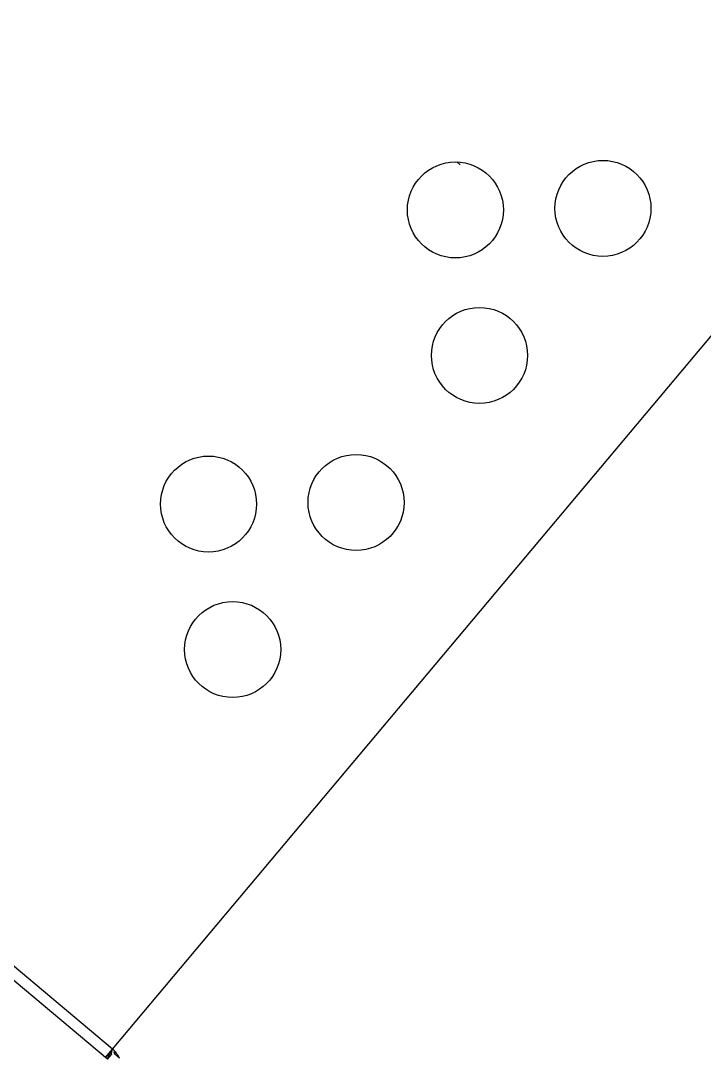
# Model space of a CAD drawing. Header units: metres. Extents: x 822482 to 822767, y 9662202 to 9662512.
# Drawn here: x 822691.7282 to 822691.8806, y 9662402.3078 to 9662402.5396 of the extents above; entities that cross this region are included whole.
import ezdxf

# ---------------------------------------------------------------- set-up
doc = ezdxf.new("R2010")
doc.units = ezdxf.units.M
doc.layers.add('ARQ_NE_EQUIPAMENTOS', color=7, linetype='Continuous')

# ---------------------------------------------------------------- blocks, each defined once
blk = doc.blocks.new('20006_ARQ_1400_3PV$0$QMO-019')
at = {"color": 0, "linetype": 'Continuous'}
for p, q in [((-0.002527098598773841, -0.3247021087362142), (-0.002527098598773841, -5.551115123125783e-17)), ((0, -5.551115123125783e-17), (0, -0.3240647069180521)), ((0.2009261239352679, -0.2556914533850081), (0.2009261239352679, -0.2567233792820892)), ((0.2994079120082139, -0.3240647069180521), (-0.002527098598773841, -0.3240647069180522)), ((-0.002527098598773841, -0.3247021087362142), (-0.001142198188063798, -0.3247021087362142)), ((-0.0006373911807925625, -0.3265917736047175), (-0.0006373911807925625, -0.3252068838313769))]:
    blk.add_line(p, q, dxfattribs=at)
at = {"color": 0, "linetype": 'Continuous', "flags": 128}
for points in [[(0, -0.3240647069180521), (-0.000846819711624397, -0.3242033650295613), (-0.001595775623794676, -0.3243420231410705), (-0.002160151900298862, -0.3244806918899492), (-0.002474677641848833, -0.3246193500014584), (-0.002527098598773841, -0.3247021087362142)], [(0, -0.3240647069180521), (-0.0004005607861135574, -0.3242100984844586), (-0.0007502323965109803, -0.324355490050865), (-0.001004508077179639, -0.3245008284304239), (-0.001131390620645795, -0.3246461668099828), (-0.001142198188063798, -0.3247021087362142)]]:
    blk.add_lwpolyline(points, dxfattribs=at)
at = {"color": 0, "linetype": 'Continuous'}
for centre, radius in [((0.1068722397459183, -0.2623442145320263), 0.01070792675232164), ((0.1925356537663616, -0.2623442145320263), 0.0107079267523216), ((0.085456386242106, -0.2873293769540063), 0.0107079267523216), ((0.1282880932523277, -0.2873293769540063), 0.0107079267523216), ((0.1711198002599524, -0.2873293769540063), 0.0107079267523216), ((0.213951507270174, -0.2873293769540063), 0.0107079267523216)]:
    blk.add_circle(centre, radius, dxfattribs=at)
for centre, radius, start, end in [((-0.007450884160088961, -0.3235293189589435), 0.007470094714787627, 335.7975549342073, 355.8900397080765), ((-0.002214736198485917, -0.323577710983601), 0.002267646682774449, 314.073993239938, 347.5986527562656)]:
    blk.add_arc(centre, radius, start, end, dxfattribs=at)
blk = doc.blocks.new('A$C8f1b9c42')
at = {"layer": 'ARQ_NE_EQUIPAMENTOS', "transparency": 33554687, "rotation": 270}
blk.add_blockref('20006_ARQ_1400_3PV$0$QMO-019', (309.1710824584588, -241.9314382560551), dxfattribs=at)

msp = doc.modelspace()

# ---------------------------------------------------------------- block references
at = {"ltscale": 10, "rotation": 140.0090103764572}
msp.add_blockref('A$C8f1b9c42', (822772.889044792, 9662018.469655523), dxfattribs=at)

doc.saveas('drawing.dxf')
